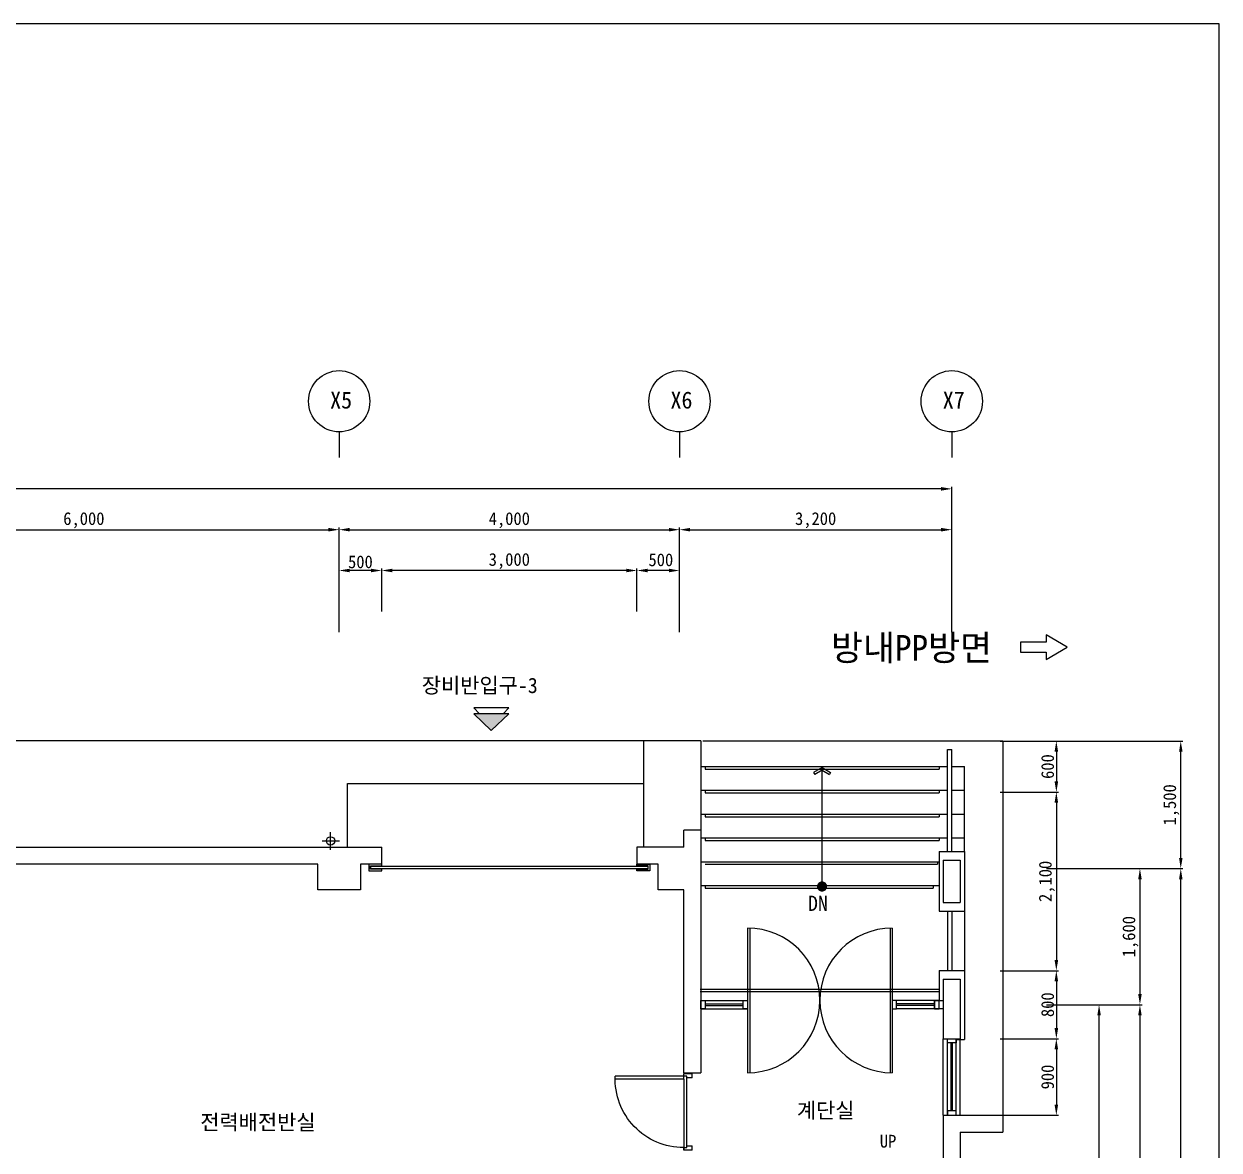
# Model space of a CAD drawing. Header units: millimetres. Extents: x -56613 to -16813, y -66367 to -35122.
# Drawn here: x -30860 to -16813, y -53809 to -40567 of the extents above; entities that cross this region are included whole.
import ezdxf
from ezdxf.enums import TextEntityAlignment as Align

# ---------------------------------------------------------------- set-up
doc = ezdxf.new("R2010")
doc.units = ezdxf.units.MM
doc.layers.add('TX-PAPR', color=2, linetype='Continuous', plot=False)
for name, color, linetype in [('TZ-BASE', 253, 'Continuous'), ('TZ-DIMS', 1, 'Continuous'), ('TZ-LEAL', 1, 'Continuous'), ('TZ-LEAT', 3, 'Continuous')]:
    doc.layers.add(name, color=color, linetype=linetype)
doc.styles.get("Standard").update_dxf_attribs({"font": 'GulimChe.ttf'})
doc.dimstyles.new('D50', dxfattribs={"dimscale": 50, "dimtxt": 3, "dimasz": 2.5, "dimexe": 0.5, "dimexo": 0.5, "dimgap": 0.5, "dimtad": 1, "dimdec": 0, "dimzin": 1, "dimdsep": 46, "dimlunit": 6, "dimtxsty": 'Standard', "dimcen": 1, "dimclrd": 1, "dimclre": 1, "dimclrt": 3, "dimadec": 0, "dimazin": 0, "dimtfac": 1, "dimtdec": 0, "dimtix": 1, "dimtmove": 2, "dimatfit": 3, "dimfxl": 0, "dimtvp": 2, "dimlwd": -1, "dimlwe": -1, "dimarcsym": 0})

# ---------------------------------------------------------------- blocks, each defined once
blk = doc.blocks.new('*D381')
at = {"layer": 'DEFPOINTS', "color": 0, "ltscale": 0.1}
for p in [(-18866, -50499), (-17264, -50499), (-18866, -59499)]:
    blk.add_point(p, dxfattribs=at)
at = {"layer": 'TZ-DIMS', "color": 1, "ltscale": 0.1}
for p, q in [((-18841, -50499), (-17239, -50499)), ((-17264, -59374), (-17264, -50624)), ((-18841, -59499), (-17239, -59499))]:
    blk.add_line(p, q, dxfattribs=at)
for points in [[(-17284, -50624), (-17243, -50624), (-17264, -50499)], [(-17284, -59374), (-17243, -59374), (-17264, -59499)]]:
    blk.add_solid(points, dxfattribs=at)
at = {"layer": 'TZ-DIMS', "color": 3, "ltscale": 0.1, "insert": (-17375, -54999), "char_height": 150, "attachment_point": 5, "rotation": 90}
blk.add_mtext('9,000', dxfattribs=at)
blk = doc.blocks.new('*D388')
at = {"layer": 'DEFPOINTS', "color": 0, "ltscale": 0.1}
for p in [(-51155, -46034), (-51155, -47319), (-19955, -47319)]:
    blk.add_point(p, dxfattribs=at)
at = {"layer": 'TZ-DIMS', "color": 1, "ltscale": 0.1}
for p, q in [((-51155, -47294), (-51155, -46009)), ((-20080, -46034), (-51030, -46034)), ((-19955, -47294), (-19955, -46009))]:
    blk.add_line(p, q, dxfattribs=at)
for points in [[(-51030, -46013), (-51030, -46055), (-51155, -46034)], [(-20080, -46013), (-20080, -46055), (-19955, -46034)]]:
    blk.add_solid(points, dxfattribs=at)
at = {"layer": 'TZ-DIMS', "color": 3, "ltscale": 0.1, "insert": (-35555, -45923), "char_height": 150, "attachment_point": 5}
blk.add_mtext('31,200', dxfattribs=at)
blk = doc.blocks.new('*D389')
at = {"layer": 'DEFPOINTS', "color": 0, "ltscale": 0.1}
for p in [(-19955, -46514), (-23155, -47745), (-19955, -47745)]:
    blk.add_point(p, dxfattribs=at)
at = {"layer": 'TZ-DIMS', "color": 1, "ltscale": 0.1}
for p, q in [((-23155, -47720), (-23155, -46489)), ((-19955, -47720), (-19955, -46489)), ((-23030, -46514), (-20080, -46514))]:
    blk.add_line(p, q, dxfattribs=at)
for points in [[(-23030, -46493), (-23030, -46535), (-23155, -46514)], [(-20080, -46493), (-20080, -46535), (-19955, -46514)]]:
    blk.add_solid(points, dxfattribs=at)
at = {"layer": 'TZ-DIMS', "color": 3, "ltscale": 0.1, "insert": (-21555, -46403), "char_height": 150, "attachment_point": 5}
blk.add_mtext('3,200', dxfattribs=at)
blk = doc.blocks.new('*D393')
at = {"layer": 'DEFPOINTS', "color": 0, "ltscale": 0.1}
for p in [(-23655, -46994), (-23655, -47500), (-23155, -47500)]:
    blk.add_point(p, dxfattribs=at)
at = {"layer": 'TZ-DIMS', "color": 1, "ltscale": 0.1}
for p, q in [((-23655, -47475), (-23655, -46969)), ((-23280, -46994), (-23530, -46994)), ((-23155, -47475), (-23155, -46969))]:
    blk.add_line(p, q, dxfattribs=at)
for points in [[(-23530, -46973), (-23530, -47015), (-23655, -46994)], [(-23280, -46973), (-23280, -47015), (-23155, -46994)]]:
    blk.add_solid(points, dxfattribs=at)
at = {"layer": 'TZ-DIMS', "color": 3, "ltscale": 0.1, "insert": (-23374, -46869), "char_height": 150, "attachment_point": 5}
blk.add_mtext('500', dxfattribs=at)
blk = doc.blocks.new('*D394')
at = {"layer": 'DEFPOINTS', "color": 0, "ltscale": 0.1}
for p in [(-26655, -46994), (-26655, -47500), (-23655, -47500)]:
    blk.add_point(p, dxfattribs=at)
at = {"layer": 'TZ-DIMS', "color": 1, "ltscale": 0.1}
for p, q in [((-26655, -47475), (-26655, -46969)), ((-23780, -46994), (-26530, -46994)), ((-23655, -47475), (-23655, -46969))]:
    blk.add_line(p, q, dxfattribs=at)
for points in [[(-26530, -46973), (-26530, -47015), (-26655, -46994)], [(-23780, -46973), (-23780, -47015), (-23655, -46994)]]:
    blk.add_solid(points, dxfattribs=at)
at = {"layer": 'TZ-DIMS', "color": 3, "ltscale": 0.1, "insert": (-25155, -46883), "char_height": 150, "attachment_point": 5}
blk.add_mtext('3,000', dxfattribs=at)
blk = doc.blocks.new('*D395')
at = {"layer": 'DEFPOINTS', "color": 0, "ltscale": 0.1}
for p in [(-27155, -46994), (-27155, -47500), (-26655, -47500)]:
    blk.add_point(p, dxfattribs=at)
at = {"layer": 'TZ-DIMS', "color": 1, "ltscale": 0.1}
for p, q in [((-27155, -47475), (-27155, -46969)), ((-26780, -46994), (-27030, -46994)), ((-26655, -47475), (-26655, -46969))]:
    blk.add_line(p, q, dxfattribs=at)
for points in [[(-27030, -46973), (-27030, -47015), (-27155, -46994)], [(-26780, -46973), (-26780, -47015), (-26655, -46994)]]:
    blk.add_solid(points, dxfattribs=at)
at = {"layer": 'TZ-DIMS', "color": 3, "ltscale": 0.1, "insert": (-26905, -46893), "char_height": 150, "attachment_point": 5}
blk.add_mtext('500', dxfattribs=at)
blk = doc.blocks.new('*D400')
at = {"layer": 'DEFPOINTS', "color": 0, "ltscale": 0.1}
for p in [(-18866, -48999), (-17264, -48999), (-18866, -50499)]:
    blk.add_point(p, dxfattribs=at)
at = {"layer": 'TZ-DIMS', "color": 1, "ltscale": 0.1}
for p, q in [((-18841, -48999), (-17239, -48999)), ((-17264, -50374), (-17264, -49124)), ((-18841, -50499), (-17239, -50499))]:
    blk.add_line(p, q, dxfattribs=at)
for points in [[(-17284, -49124), (-17243, -49124), (-17264, -48999)], [(-17284, -50374), (-17243, -50374), (-17264, -50499)]]:
    blk.add_solid(points, dxfattribs=at)
at = {"layer": 'TZ-DIMS', "color": 3, "ltscale": 0.1, "insert": (-17375, -49749), "char_height": 150, "attachment_point": 5, "rotation": 90}
blk.add_mtext('1,500', dxfattribs=at)
blk = doc.blocks.new('ARROW1')
for p, q in [((0, 0), (0.286, 0.501)), ((0, 0), (0.286, -0.501)), ((0.165, 0), (0.41, 0.429)), ((0.165, 0), (0.41, -0.429)), ((0.286, 0.501), (0.41, 0.43)), ((0.286, -0.501), (0.41, -0.43))]:
    blk.add_line(p, q)
blk = doc.blocks.new('*D406')
at = {"layer": 'DEFPOINTS', "color": 0, "ltscale": 0.1}
for p in [(-18866, -50499), (-18866, -52099), (-17744, -52099)]:
    blk.add_point(p, dxfattribs=at)
at = {"layer": 'TZ-DIMS', "color": 1, "ltscale": 0.1}
for p, q in [((-18841, -50499), (-17719, -50499)), ((-17744, -50624), (-17744, -51974)), ((-18841, -52099), (-17719, -52099))]:
    blk.add_line(p, q, dxfattribs=at)
for points in [[(-17764, -50624), (-17723, -50624), (-17744, -50499)], [(-17764, -51974), (-17723, -51974), (-17744, -52099)]]:
    blk.add_solid(points, dxfattribs=at)
at = {"layer": 'TZ-DIMS', "color": 3, "ltscale": 0.1, "insert": (-17855, -51299), "char_height": 150, "attachment_point": 5, "rotation": 90}
blk.add_mtext('1,600', dxfattribs=at)
blk = doc.blocks.new('*D407')
at = {"layer": 'DEFPOINTS', "color": 0, "ltscale": 0.1}
for p in [(-18866, -52099), (-18866, -59499), (-17744, -59499)]:
    blk.add_point(p, dxfattribs=at)
at = {"layer": 'TZ-DIMS', "color": 1, "ltscale": 0.1}
for p, q in [((-18841, -52099), (-17719, -52099)), ((-17744, -52224), (-17744, -59374)), ((-18841, -59499), (-17719, -59499))]:
    blk.add_line(p, q, dxfattribs=at)
for points in [[(-17764, -52224), (-17723, -52224), (-17744, -52099)], [(-17764, -59374), (-17723, -59374), (-17744, -59499)]]:
    blk.add_solid(points, dxfattribs=at)
at = {"layer": 'TZ-DIMS', "color": 3, "ltscale": 0.1, "insert": (-17855, -55799), "char_height": 150, "attachment_point": 5, "rotation": 90}
blk.add_mtext('7,400', dxfattribs=at)
blk = doc.blocks.new('*D408')
at = {"layer": 'DEFPOINTS', "color": 0, "ltscale": 0.1}
for p in [(-27155, -46514), (-33155, -47745), (-27155, -47745)]:
    blk.add_point(p, dxfattribs=at)
at = {"layer": 'TZ-DIMS', "color": 1, "ltscale": 0.1}
for p, q in [((-33155, -47720), (-33155, -46489)), ((-27155, -47720), (-27155, -46489)), ((-33030, -46514), (-27280, -46514))]:
    blk.add_line(p, q, dxfattribs=at)
for points in [[(-33030, -46493), (-33030, -46535), (-33155, -46514)], [(-27280, -46493), (-27280, -46535), (-27155, -46514)]]:
    blk.add_solid(points, dxfattribs=at)
at = {"layer": 'TZ-DIMS', "color": 3, "ltscale": 0.1, "insert": (-30155, -46403), "char_height": 150, "attachment_point": 5}
blk.add_mtext('6,000', dxfattribs=at)
blk = doc.blocks.new('*D409')
at = {"layer": 'DEFPOINTS', "color": 0, "ltscale": 0.1}
for p in [(-23155, -46514), (-27155, -47745), (-23155, -47745)]:
    blk.add_point(p, dxfattribs=at)
at = {"layer": 'TZ-DIMS', "color": 1, "ltscale": 0.1}
for p, q in [((-27155, -47720), (-27155, -46489)), ((-23155, -47720), (-23155, -46489)), ((-27030, -46514), (-23280, -46514))]:
    blk.add_line(p, q, dxfattribs=at)
for points in [[(-27030, -46493), (-27030, -46535), (-27155, -46514)], [(-23280, -46493), (-23280, -46535), (-23155, -46514)]]:
    blk.add_solid(points, dxfattribs=at)
at = {"layer": 'TZ-DIMS', "color": 3, "ltscale": 0.1, "insert": (-25155, -46403), "char_height": 150, "attachment_point": 5}
blk.add_mtext('4,000', dxfattribs=at)
blk = doc.blocks.new('*D418')
at = {"layer": 'DEFPOINTS', "color": 0, "ltscale": 0.1}
for p in [(-18866, -52099), (-18224, -52099), (-18866, -58499, 0)]:
    blk.add_point(p, dxfattribs=at)
at = {"layer": 'TZ-DIMS', "color": 1, "ltscale": 0.1}
for p, q in [((-18841, -52099), (-18199, -52099)), ((-18224, -58374), (-18224, -52224)), ((-18841, -58499), (-18199, -58499))]:
    blk.add_line(p, q, dxfattribs=at)
for points in [[(-18244, -52224), (-18203, -52224), (-18224, -52099)], [(-18244, -58374), (-18203, -58374), (-18224, -58499)]]:
    blk.add_solid(points, dxfattribs=at)
at = {"layer": 'TZ-DIMS', "color": 3, "ltscale": 0.1, "insert": (-18335, -55299), "char_height": 150, "attachment_point": 5, "rotation": 90}
blk.add_mtext('6,400', dxfattribs=at)
blk = doc.blocks.new('*D373')
at = {"layer": 'DEFPOINTS', "color": 0, "ltscale": 0.1}
for p in [(-19413, -48999), (-19413, -49599), (-18726, -49599)]:
    blk.add_point(p, dxfattribs=at)
at = {"layer": 'TZ-DIMS', "color": 1, "ltscale": 0.1}
for p, q in [((-19388, -48999), (-18701, -48999)), ((-18726, -49124), (-18726, -49474)), ((-19388, -49599), (-18701, -49599))]:
    blk.add_line(p, q, dxfattribs=at)
for points in [[(-18747, -49124), (-18705, -49124), (-18726, -48999)], [(-18747, -49474), (-18705, -49474), (-18726, -49599)]]:
    blk.add_solid(points, dxfattribs=at)
at = {"layer": 'TZ-DIMS', "color": 3, "ltscale": 0.1, "insert": (-18828, -49299), "char_height": 150, "attachment_point": 5, "rotation": 90}
blk.add_mtext('600', dxfattribs=at)
blk = doc.blocks.new('*D374')
at = {"layer": 'DEFPOINTS', "color": 0, "ltscale": 0.1}
for p in [(-19413, -49599), (-19413, -51699), (-18726, -51699)]:
    blk.add_point(p, dxfattribs=at)
at = {"layer": 'TZ-DIMS', "color": 1, "ltscale": 0.1}
for p, q in [((-19388, -49599), (-18701, -49599)), ((-18726, -49724), (-18726, -51574)), ((-19388, -51699), (-18701, -51699))]:
    blk.add_line(p, q, dxfattribs=at)
for points in [[(-18747, -49724), (-18705, -49724), (-18726, -49599)], [(-18747, -51574), (-18705, -51574), (-18726, -51699)]]:
    blk.add_solid(points, dxfattribs=at)
at = {"layer": 'TZ-DIMS', "color": 3, "ltscale": 0.1, "insert": (-18837, -50649), "char_height": 150, "attachment_point": 5, "rotation": 90}
blk.add_mtext('2,100', dxfattribs=at)
blk = doc.blocks.new('*D375')
at = {"layer": 'DEFPOINTS', "color": 0, "ltscale": 0.1}
for p in [(-19413, -51699), (-19413, -52499), (-18726, -52499)]:
    blk.add_point(p, dxfattribs=at)
at = {"layer": 'TZ-DIMS', "color": 1, "ltscale": 0.1}
for p, q in [((-19388, -51699), (-18701, -51699)), ((-18726, -51824), (-18726, -52374)), ((-19388, -52499), (-18701, -52499))]:
    blk.add_line(p, q, dxfattribs=at)
for points in [[(-18747, -51824), (-18705, -51824), (-18726, -51699)], [(-18747, -52374), (-18705, -52374), (-18726, -52499)]]:
    blk.add_solid(points, dxfattribs=at)
at = {"layer": 'TZ-DIMS', "color": 3, "ltscale": 0.1, "insert": (-18828, -52099), "char_height": 150, "attachment_point": 5, "rotation": 90}
blk.add_mtext('800', dxfattribs=at)
blk = doc.blocks.new('*D376')
at = {"layer": 'DEFPOINTS', "color": 0, "ltscale": 0.1}
for p in [(-19413, -52499), (-19413, -53399), (-18726, -53399)]:
    blk.add_point(p, dxfattribs=at)
at = {"layer": 'TZ-DIMS', "color": 1, "ltscale": 0.1}
for p, q in [((-19388, -52499), (-18701, -52499)), ((-18726, -52624), (-18726, -53274)), ((-19388, -53399), (-18701, -53399))]:
    blk.add_line(p, q, dxfattribs=at)
for points in [[(-18747, -52624), (-18705, -52624), (-18726, -52499)], [(-18747, -53274), (-18705, -53274), (-18726, -53399)]]:
    blk.add_solid(points, dxfattribs=at)
at = {"layer": 'TZ-DIMS', "color": 3, "ltscale": 0.1, "insert": (-18828, -52949), "char_height": 150, "attachment_point": 5, "rotation": 90}
blk.add_mtext('900', dxfattribs=at)
blk = doc.blocks.new('2P-D203')
at = {"color": 0}
for p, q in [((29, 50), (29, 855)), ((65, 50), (65, 856)), ((0, 50), (0, -50)), ((29, 50), (0, 50)), ((65, 50), (29, 50)), ((29, 14), (29, 50)), ((50, 14), (29, 14)), ((50, -50), (50, 14)), ((871, 14), (850, 14)), ((871, 14), (850, 14)), ((850, 14), (850, -50)), ((900, 50), (871, 50)), ((871, 50), (871, 14)), ((900, -50), (900, 50)), ((50, -50), (0, -50)), ((900, -50), (850, -50))]:
    blk.add_line(p, q, dxfattribs=at)
blk.add_arc((65, 50), 806, 0, 92.5062, dxfattribs=at)

msp = doc.modelspace()

# ---------------------------------------------------------------- hatches: boundary and pattern name
at = {"layer": 'TZ-BASE'}
msp.add_hatch(color=256, dxfattribs=at).paths.add_polyline_path([(-25572.4, -48678.7), (-25161.7, -48678.7), (-25367, -48873.2)])

# ---------------------------------------------------------------- linework, layer by layer
at = {"layer": 'TX-PAPR'}
msp.add_lwpolyline([(-56613.3, -66367.3), (-16813.3, -66367.3), (-16813.3, -40567.3), (-56613.3, -40567.3)], close=True, dxfattribs=at)
at = {"layer": 'TZ-BASE'}
for p, q in [((-25161.7, -48609.6), (-25572.4, -48609.6)), ((-25572.4, -48609.6), (-25505.5, -48678.7)), ((-25161.7, -48678.7), (-25572.4, -48678.7)), ((-25572.4, -48678.7), (-25367, -48873.2)), ((-25161.7, -48678.7), (-25367, -48873.2)), ((-25161.7, -48609.6), (-25228.6, -48678.7)), ((-22904.7, -48998.5), (-51404.7, -48998.5)), ((-23579.7, -48998.5), (-23579.7, -50248.5)), ((-22904.7, -48998.5), (-23004.7, -48998.5)), ((-22904.7, -48998.5), (-22904.7, -50048.5)), ((-22879.7, -48998.5), (-19354.7, -48998.5)), ((-19354.7, -48998.5), (-19354.7, -53398.5)), ((-20004.7, -50298.5), (-20004.7, -49098.5)), ((-20004.7, -49098.5), (-19954.7, -49098.5)), ((-19954.7, -50298.5), (-19954.7, -49098.5)), ((-22904.7, -49298.5), (-20004.7, -49298.5)), ((-22854.7, -49298.5), (-22854.7, -49328.5)), ((-20104.7, -49298.5), (-20104.7, -49328.5)), ((-19954.7, -49298.5), (-19804.7, -49298.5)), ((-19804.7, -50298.5), (-19804.7, -49298.5)), ((-22854.7, -49328.5), (-20104.7, -49328.5)), ((-21479.7, -50709.2), (-21479.7, -49309.9)), ((-27054.7, -49498.5), (-23579.7, -49498.5)), ((-27054.7, -50248.5), (-27054.7, -49498.5)), ((-22904.7, -49578.5), (-20004.7, -49578.5)), ((-22854.7, -49578.5), (-22854.7, -49608.5)), ((-20104.7, -49578.5), (-20104.7, -49608.5)), ((-19954.7, -49578.5), (-19804.7, -49578.5)), ((-22854.7, -49608.5), (-20104.7, -49608.5)), ((-22904.7, -49858.5), (-20004.7, -49858.5)), ((-22854.7, -49858.5), (-22854.7, -49888.5)), ((-20104.7, -49858.5), (-20104.7, -49888.5)), ((-19954.7, -49858.5), (-19804.7, -49858.5)), ((-22854.7, -49888.5), (-20104.7, -49888.5)), ((-27254.7, -50280), (-27254.7, -50069.4)), ((-23104.7, -50248.5), (-23104.7, -50048.5)), ((-22904.7, -50048.5), (-23104.7, -50048.5)), ((-22904.7, -50048.5), (-22904.7, -52898.5)), ((-22904.7, -50138.5), (-20004.7, -50138.5)), ((-22854.7, -50138.5), (-22854.7, -50168.5)), ((-20104.7, -50138.5), (-20104.7, -50168.5)), ((-19954.7, -50138.5), (-19804.7, -50138.5)), ((-34154.5, -50248.5), (-26654.7, -50248.5)), ((-27355.4, -50173.5), (-27152.4, -50173.5)), ((-26654.7, -50448.5), (-26654.7, -50248.5)), ((-23104.7, -50248.5), (-23654.7, -50248.5)), ((-23654.7, -50248.5), (-23654.7, -50448.5)), ((-22854.7, -50168.5), (-20104.7, -50168.5)), ((-22904.7, -50418.5), (-20104.7, -50418.5)), ((-20124.7, -50418.5), (-20124.7, -50448.5)), ((-20104.7, -50298.5), (-19804.7, -50298.5)), ((-20104.7, -50298.5), (-20104.7, -50998.5)), ((-20054.7, -50398.5), (-20054.7, -50898.5)), ((-20054.7, -50398.5), (-19854.7, -50398.5)), ((-19854.7, -50398.5), (-19854.7, -50898.5)), ((-19804.7, -50298.5), (-19804.7, -50998.5)), ((-27404.7, -50448.5), (-32904.7, -50448.5)), ((-27404.7, -50748.5), (-27404.7, -50448.5)), ((-26654.7, -50448.5), (-26904.7, -50448.5)), ((-26904.7, -50448.5), (-26904.7, -50748.5)), ((-23404.7, -50448.5), (-23654.7, -50448.5)), ((-23404.7, -50748.5), (-23404.7, -50448.5)), ((-22854.7, -50448.5), (-20124.7, -50448.5)), ((-22904.7, -50698.5), (-20104.7, -50698.5)), ((-22854.7, -50698.5), (-22854.7, -50728.5)), ((-20174.7, -50698.5), (-20174.7, -50728.5)), ((-26904.7, -50748.5), (-27404.7, -50748.5)), ((-23104.7, -50748.5), (-23404.7, -50748.5)), ((-23104.7, -52898.5), (-23104.7, -50748.5)), ((-22854.7, -50728.5), (-20174.7, -50728.5)), ((-20054.7, -50898.5), (-19854.7, -50898.5)), ((-20104.7, -50998.5), (-19804.7, -50998.5)), ((-20004.7, -50998.5), (-20004.7, -51698.5)), ((-19954.7, -50998.5), (-19954.7, -51698.5)), ((-19804.7, -50998.5), (-19804.7, -51698.5)), ((-22354.7, -51198.5), (-22354.7, -52898.5)), ((-22329.7, -51198.9), (-22329.7, -52898.1)), ((-20679.7, -51198.9), (-20679.7, -52898.1)), ((-20654.7, -51198.5), (-20654.7, -52898.5)), ((-20104.7, -51698.5), (-19804.7, -51698.5)), ((-20104.7, -51698.5), (-20104.7, -52048.5)), ((-20054.7, -51798.5), (-20054.7, -52498.5)), ((-20054.7, -51798.5), (-19854.7, -51798.5)), ((-19854.7, -51798.5), (-19854.7, -52498.5)), ((-19804.7, -51698.5), (-19804.7, -52508.5)), ((-20107.2, -51918.5), (-22911.2, -51918.5)), ((-20107.2, -51948.5), (-22911.2, -51948.5)), ((-22854.7, -52048.5), (-22404.7, -52048.5)), ((-22854.7, -52088.5), (-22404.7, -52088.5)), ((-22854.7, -52108.5), (-22404.7, -52108.5)), ((-20158.7, -52048.5), (-20604.7, -52048.5)), ((-20158.7, -52088.5), (-20604.7, -52088.5)), ((-20158.7, -52108.5), (-20604.7, -52108.5)), ((-22904.7, -52148.5), (-22404.7, -52148.5)), ((-22854.7, -52148.5), (-22354.7, -52148.5)), ((-20158.7, -52148.5), (-20604.7, -52148.5)), ((-20054.7, -52498.5), (-19854.7, -52498.5)), ((-20054.7, -53398.5), (-20054.7, -52498.5)), ((-20004.7, -53398.5), (-20004.7, -52498.5)), ((-19904.7, -53398.5), (-19904.7, -52498.5)), ((-19904.7, -52508.5), (-19804.7, -52508.5)), ((-19854.7, -53394.5), (-19854.7, -52504.5)), ((-19962.7, -53348.5), (-19962.7, -52548.5)), ((-19946.7, -53348.5), (-19946.7, -52548.5)), ((-23104.7, -52898.5), (-22904.7, -52898.5)), ((-23104.7, -52973.1), (-23104.7, -53799.1)), ((-23068.8, -53778.6), (-23068.8, -52958.4)), ((-20054.7, -53398.5), (-20054.7, -58398.5)), ((-20054.7, -53398.5), (-19354.7, -53398.5)), ((-19354.7, -53398.5), (-19354.7, -53598.5)), ((-19854.7, -53598.5), (-19354.7, -53598.5)), ((-19854.7, -53598.5), (-19854.7, -59748.5))]:
    msp.add_line(p, q, dxfattribs=at)
at = {"layer": 'TZ-BASE', "elevation": 0.3}
msp.add_lwpolyline([(-18846.6, -48039.1), (-18597.4, -47895.3), (-18846.6, -47751.4), (-18846.6, -47835.3), (-19146.6, -47835.3), (-19146.6, -47955.3), (-18846.6, -47955.3)], close=True, dxfattribs=at)
at = {"layer": 'TZ-BASE', "flags": 128}
for points in [[(-26654.7, -50448.5), (-26804.7, -50448.5), (-26804.7, -50523.5), (-26654.7, -50523.5), (-26654.7, -50506), (-26786.7, -50506), (-26786.7, -50466), (-26654.7, -50466)], [(-23654.7, -50448.5), (-23504.7, -50448.5), (-23504.7, -50523.5), (-23654.7, -50523.5), (-23654.7, -50506), (-23522.7, -50506), (-23522.7, -50466), (-23654.7, -50466)]]:
    msp.add_lwpolyline(points, close=True, dxfattribs=at)
msp.add_lwpolyline([(-23527.7, -50471), (-23527.7, -50501), (-26781.7, -50501), (-26781.7, -50471), (-23527.7, -50471)], dxfattribs=at)
at = {"layer": 'TZ-BASE', "const_width": 60}
msp.add_lwpolyline([(-21479.7, -50739.2, -1), (-21479.7, -50679.2, -1)], format="xyb", close=True, dxfattribs=at)
at = {"layer": 'TZ-BASE'}
for points in [[(-22854.7, -52148.5), (-22904.7, -52148.5), (-22904.7, -52048.5), (-22854.7, -52048.5)], [(-22354.7, -52148.5), (-22404.7, -52148.5), (-22404.7, -52048.5), (-22354.7, -52048.5)], [(-20654.7, -52148.5), (-20604.7, -52148.5), (-20604.7, -52048.5), (-20654.7, -52048.5)], [(-20054.7, -52148.5), (-20158.7, -52148.5), (-20158.7, -52048.5), (-20054.7, -52048.5)], [(-20158.7, -52148.5), (-20104.7, -52148.5), (-20104.7, -52048.5), (-20158.7, -52048.5)], [(-19904.7, -52498.5), (-19904.7, -52548.5), (-20004.7, -52548.5), (-20004.7, -52498.5)], [(-19904.7, -53398.5), (-19904.7, -53348.5), (-20004.7, -53348.5), (-20004.7, -53398.5)]]:
    msp.add_lwpolyline(points, close=True, dxfattribs=at)
msp.add_circle((-27254.7, -50173.5), 50, dxfattribs=at)
for centre, start, end in [((-22354.7, -52048.5), 270, 90), ((-20654.7, -52048.5), 90, 270)]:
    msp.add_arc(centre, 850, start, end, dxfattribs=at)
at = {"layer": 'TZ-LEAL', "ltscale": 0.1}
for p, q in [((-27154.7, -45364.2), (-27154.7, -45664.2)), ((-23154.7, -45364.2), (-23154.7, -45664.2)), ((-19954.7, -45364.2), (-19954.7, -45664.2))]:
    msp.add_line(p, q, dxfattribs=at)
for centre in [(-27154.7, -45004.2), (-23154.7, -45004.2), (-19954.7, -45004.2)]:
    msp.add_circle(centre, 360, dxfattribs=at)

# ---------------------------------------------------------------- block references
at = {"layer": 'TZ-BASE', "xscale": -200, "yscale": 200, "zscale": 200, "rotation": 89.99999999999584}
msp.add_blockref('ARROW1', (-21479.7, -49309.9), dxfattribs=at)
at = {"layer": 'TZ-BASE', "extrusion": (0, 0, -1), "zscale": -1, "rotation": 270}
msp.add_blockref('2P-D203', (23054.7, -52908.5), dxfattribs=at)

# ---------------------------------------------------------------- texts
at = {"layer": 'TZ-BASE'}
for s, height, p in [('방내PP방면', 300, (-20428, -47898.9, 0.2)), ('계단실', 180, (-21436.8, -53339.8)), ('전력배전반실', 180, (-28109.4, -53478.4))]:
    msp.add_text(s, height=height, dxfattribs=at).set_placement(p, align=Align.MIDDLE)
msp.add_text('장비반입구-3', height=180, dxfattribs=at).set_placement((-26183.2, -48435))
for s, height, p in [('DN', 180, (-21527.8, -50996.6)), ('UP', 150, (-20703.6, -53778.7, 0.3))]:
    msp.add_text(s, height=height, dxfattribs=at).set_placement(p, align=Align.CENTER)
at = {"layer": 'TZ-LEAT'}
for s, p in [('X5', (-27261, -45089.7)), ('X6', (-23261, -45089.7)), ('X7', (-20061, -45089.7))]:
    msp.add_text(s, height=200, dxfattribs=at).set_placement(p)

# ---------------------------------------------------------------- dimensions: what is measured, and where the dimension line sits
at = {"layer": 'TZ-DIMS', "ltscale": 0.1}
for base, p1, p2, picture, middle in [((-51154.7, -46034.2), (-19954.7, -47319.1), (-51154.7, -47319.1), '*D388', (-35554.7, -45923)), ((-19954.7, -46514.2), (-23154.7, -47744.8), (-19954.7, -47744.8), '*D389', (-21554.7, -46403.1))]:
    dim = msp.add_linear_dim(base=base, p1=p1, p2=p2, dimstyle='D50', dxfattribs=at)
    dim.commit()
    dim.dimension.update_dxf_attribs({"geometry": picture, "text_midpoint": middle})
for base, p1, p2, angle, picture, middle in [((-27154.7, -46514.2), (-33154.7, -47744.8), (-27154.7, -47744.8), 180, '*D408', (-30154.7, -46403.1)), ((-23154.7, -46514.2), (-27154.7, -47744.8), (-23154.7, -47744.8), 180, '*D409', (-25154.7, -46403)), ((-27154.7, -46994.2), (-26654.7, -47499.8), (-27154.7, -47499.8), 180, '*D395', (-26904.7, -46892.5)), ((-26654.7, -46994.2), (-23654.7, -47499.8), (-26654.7, -47499.8), 180, '*D394', (-25154.7, -46883.1)), ((-18726, -49598.5), (-19412.8, -48998.5), (-19412.8, -49598.5), 90, '*D373', (-18827.7, -49298.5)), ((-17263.5, -48998.5), (-18866.1, -50498.5), (-18866.1, -48998.5), 90, '*D400', (-17374.7, -49748.5)), ((-18726, -51698.5), (-19412.8, -49598.5), (-19412.8, -51698.5), 90, '*D374', (-18837.1, -50648.5)), ((-17263.5, -50498.5), (-18866.1, -59498.5), (-18866.1, -50498.5), 90, '*D381', (-17374.6, -54998.5)), ((-17743.5, -52098.5), (-18866.1, -50498.5), (-18866.1, -52098.5), 90, '*D406', (-17854.7, -51298.5)), ((-18726, -52498.5), (-19412.8, -51698.5), (-19412.8, -52498.5), 90, '*D375', (-18827.7, -52098.5)), ((-17743.5, -59498.5), (-18866.1, -52098.5), (-18866.1, -59498.5), 90, '*D407', (-17854.7, -55798.5)), ((-18223.5, -52098.5), (-18866.1, -58498.5, 0.3), (-18866.1, -52098.5), 90, '*D418', (-18334.7, -55298.5)), ((-18726, -53398.5), (-19412.8, -52498.5), (-19412.8, -53398.5), 90, '*D376', (-18827.7, -52948.5))]:
    dim = msp.add_linear_dim(base=base, p1=p1, p2=p2, angle=angle, dimstyle='D50', dxfattribs=at)
    dim.commit()
    dim.dimension.update_dxf_attribs({"geometry": picture, "text_midpoint": middle})
dim = msp.add_linear_dim(base=(-23654.7, -46994.2), p1=(-23154.7, -47499.8), p2=(-23654.7, -47499.8), angle=180, dimstyle='D50', dxfattribs=at)
dim.commit()
dim.dimension.update_dxf_attribs({"geometry": '*D393', "text_midpoint": (-23373.9, -46869.2), "dimtype": 160})

doc.saveas('drawing.dxf')
